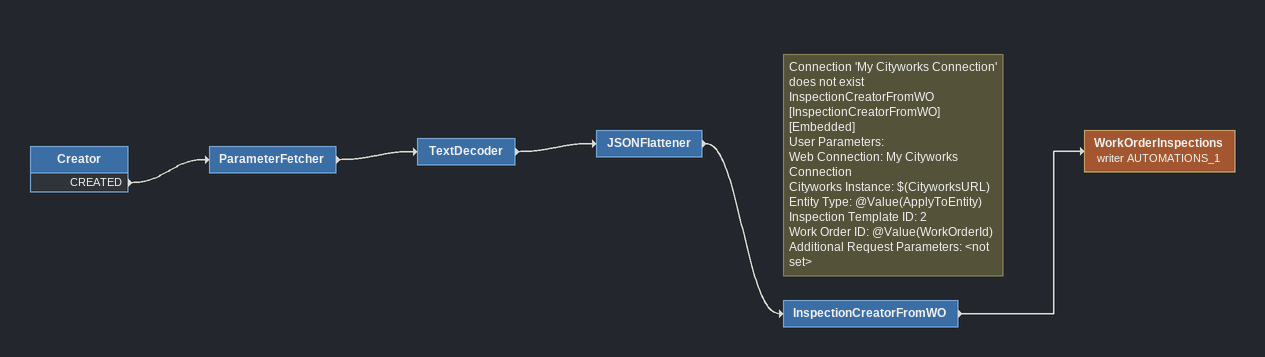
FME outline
Creator
    CREATED -> ParameterFetcher
ParameterFetcher
    -> TextDecoder
TextDecoder
    -> JSONFlattener
JSONFlattener
    -> InspectionCreatorFromWO
Note: Connection 'My Cityworks Connection' does not exist / InspectionCreatorFromWO [InspectionCreatorFromWO] / [Embedded] / User Parameters: / Web Connection: My Cityworks Connection / Cityworks Instance: $(CityworksURL) / Entity Type: @Value(ApplyToEntity) / Inspection Template ID: 2 / Work Order ID: @Value(WorkOrderId) / Additional Request Parameters: <not set>
InspectionCreatorFromWO
    -> WorkOrderInspections (writer AUTOMATIONS_1)
WorkOrderInspections (writer AUTOMATIONS_1)
